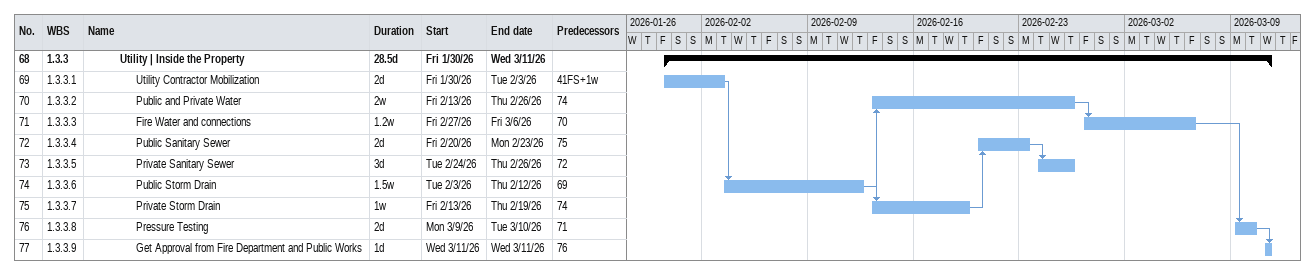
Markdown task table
| ID | WBS | Task | Duration | Start | Finish | Predecessors |
|---|---|---|---|---|---|---|
| 68 | 1.3.3 | **Utility \| Inside the Property** | 28.5d | 2026-01-30 | 2026-03-11 |  |
| 69 | 1.3.3.1 | Utility Contractor Mobilization | 2d | 2026-01-30 | 2026-02-03 | 41FS+1w |
| 70 | 1.3.3.2 | Public and Private Water | 2w | 2026-02-13 | 2026-02-26 | 74 |
| 71 | 1.3.3.3 | Fire Water and connections | 1.2w | 2026-02-27 | 2026-03-06 | 70 |
| 72 | 1.3.3.4 | Public Sanitary Sewer | 2d | 2026-02-20 | 2026-02-23 | 75 |
| 73 | 1.3.3.5 | Private Sanitary Sewer | 3d | 2026-02-24 | 2026-02-26 | 72 |
| 74 | 1.3.3.6 | Public Storm Drain | 1.5w | 2026-02-03 | 2026-02-12 | 69 |
| 75 | 1.3.3.7 | Private Storm Drain | 1w | 2026-02-13 | 2026-02-19 | 74 |
| 76 | 1.3.3.8 | Pressure Testing | 2d | 2026-03-09 | 2026-03-10 | 71 |
| 77 | 1.3.3.9 | Get Approval from Fire Department and Public Works | 1d | 2026-03-11 | 2026-03-11 | 76 |
